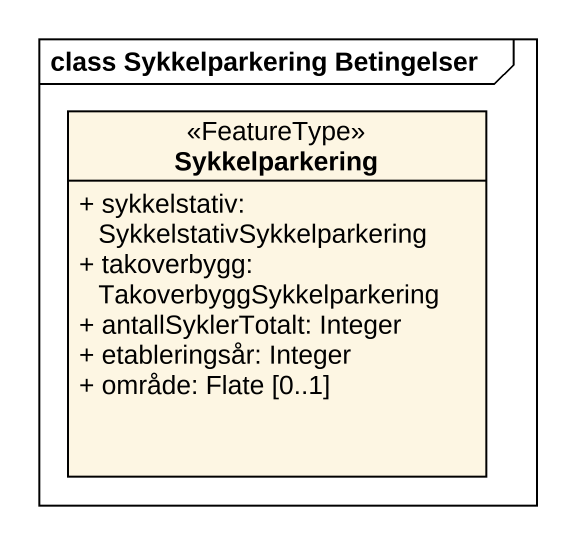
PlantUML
@startuml
mainframe class Sykkelparkering Betingelser
hide circle
hide empty members
skinparam classAttributeIconSize 0
class Sykkelparkering <<FeatureType>> {
  + sykkelstativ: SykkelstativSykkelparkering
  + takoverbygg: TakoverbyggSykkelparkering
  + antallSyklerTotalt: Integer
  + etableringsår: Integer
  + område: Flate [0..1]
}
@enduml
